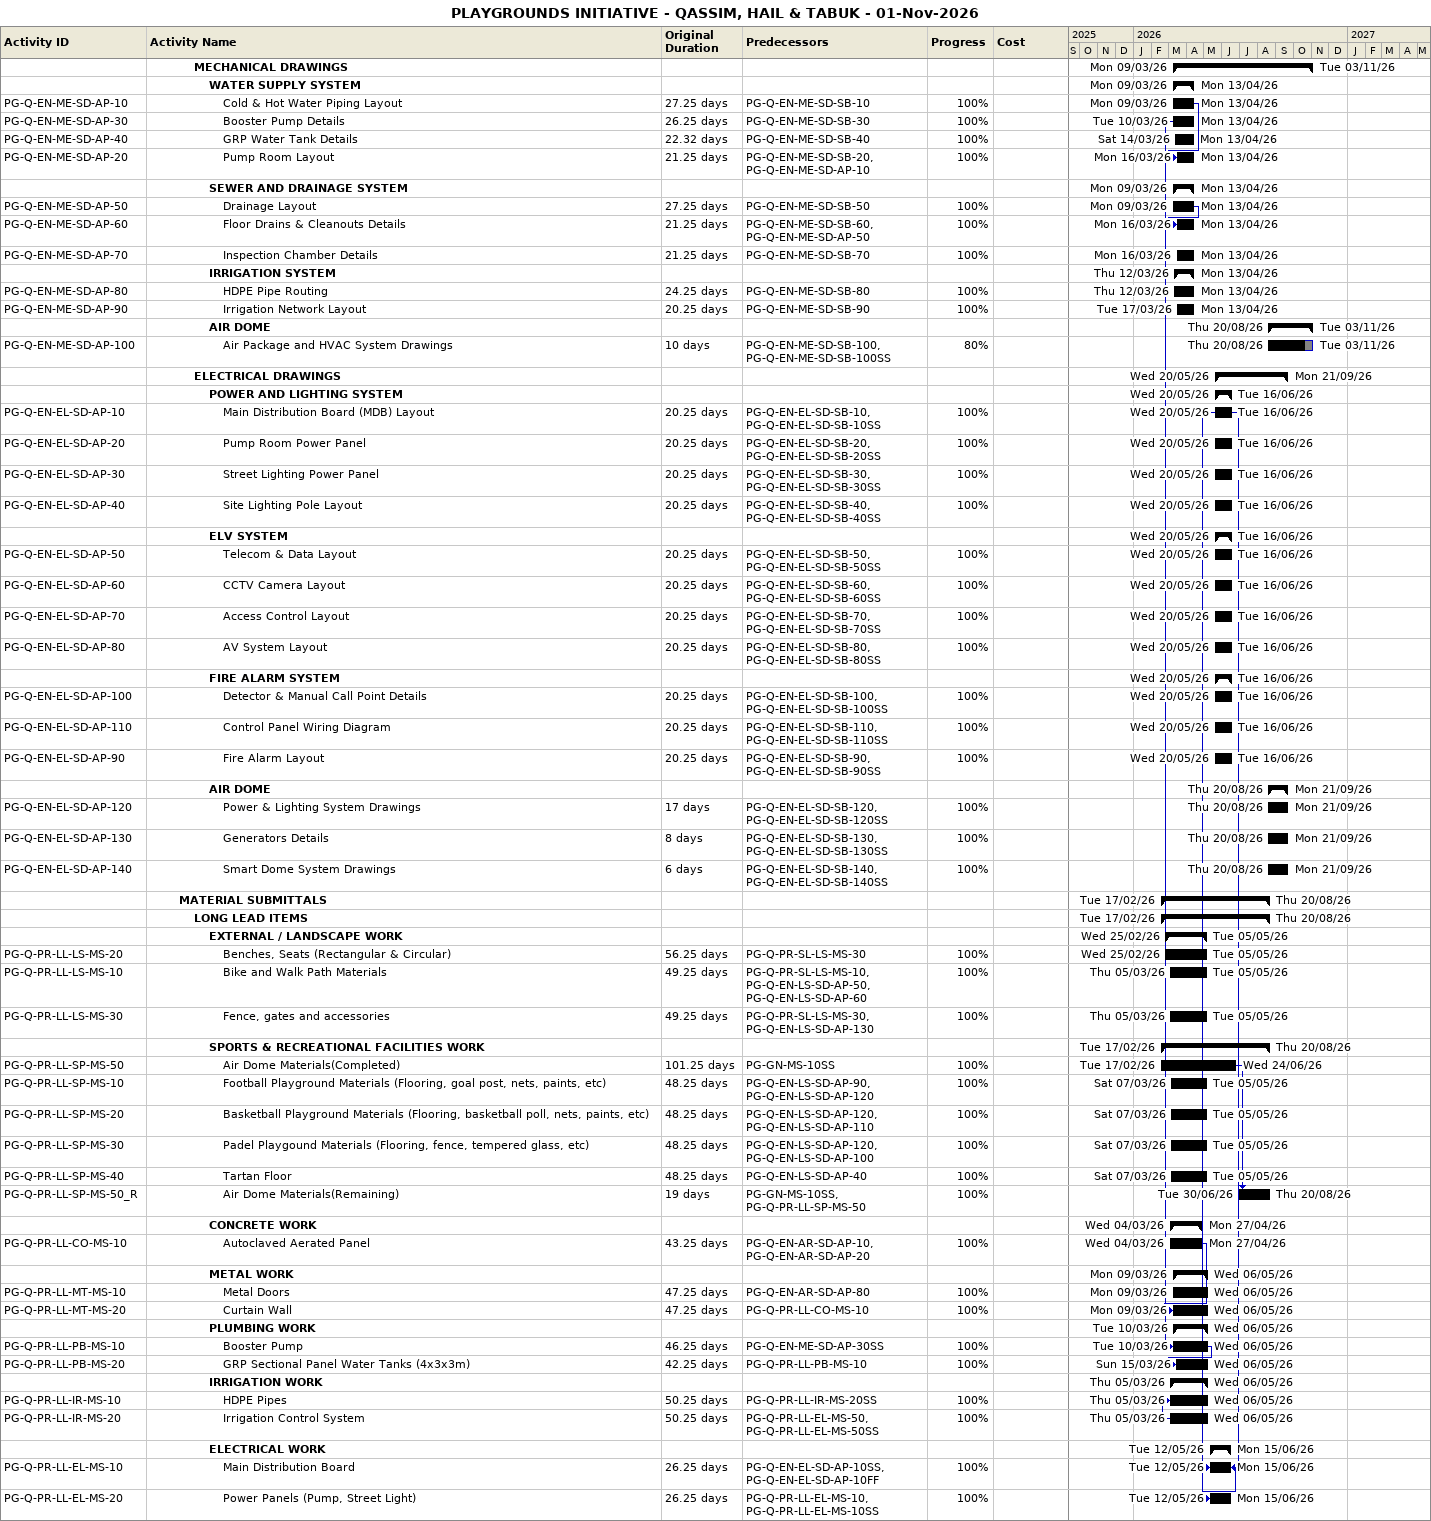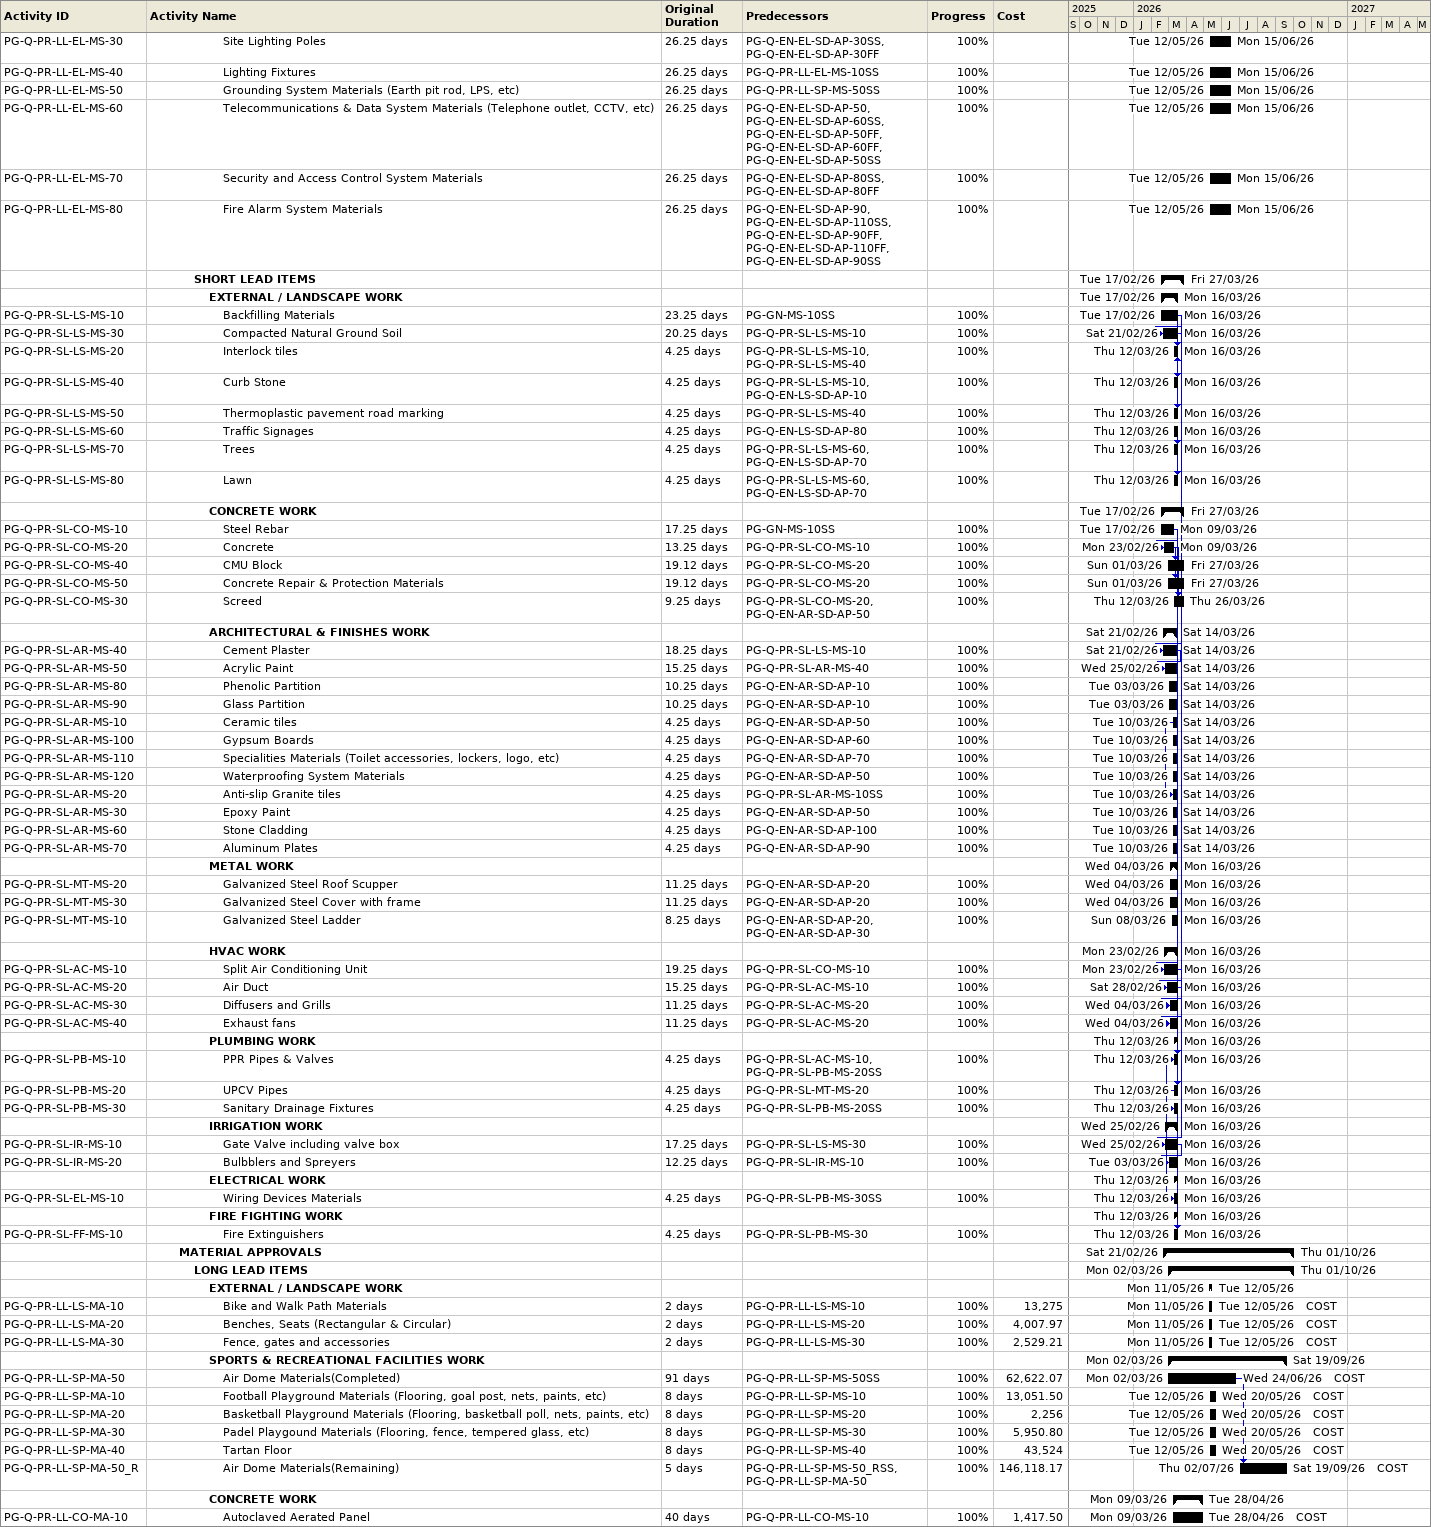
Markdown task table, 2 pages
PLAYGROUNDS INITIATIVE - QASSIM, HAIL & TABUK - 01-Nov-2026

| ID | Level | Task | Original duration | Start | Finish | Predecessors | Resources | % complete | Cost |
|---|---|---|---|---|---|---|---|---|---|
|  | 4 | **MECHANICAL DRAWINGS** |  | 2026-03-09 | 2026-11-03 |  |  |  |  |
|  | 5 | **WATER SUPPLY SYSTEM** |  | 2026-03-09 | 2026-04-13 |  |  |  |  |
| PG-Q-EN-ME-SD-AP-10 | 6 | Cold & Hot Water Piping Layout | 27.25d | 2026-03-09 | 2026-04-13 | PG-Q-EN-ME-SD-SB-10 |  | 100 |  |
| PG-Q-EN-ME-SD-AP-30 | 6 | Booster Pump Details | 26.25d | 2026-03-10 | 2026-04-13 | PG-Q-EN-ME-SD-SB-30 |  | 100 |  |
| PG-Q-EN-ME-SD-AP-40 | 6 | GRP Water Tank Details | 22.32d | 2026-03-14 | 2026-04-13 | PG-Q-EN-ME-SD-SB-40 |  | 100 |  |
| PG-Q-EN-ME-SD-AP-20 | 6 | Pump Room Layout | 21.25d | 2026-03-16 | 2026-04-13 | PG-Q-EN-ME-SD-SB-20, PG-Q-EN-ME-SD-AP-10 |  | 100 |  |
|  | 5 | **SEWER AND DRAINAGE SYSTEM** |  | 2026-03-09 | 2026-04-13 |  |  |  |  |
| PG-Q-EN-ME-SD-AP-50 | 6 | Drainage Layout | 27.25d | 2026-03-09 | 2026-04-13 | PG-Q-EN-ME-SD-SB-50 |  | 100 |  |
| PG-Q-EN-ME-SD-AP-60 | 6 | Floor Drains & Cleanouts Details | 21.25d | 2026-03-16 | 2026-04-13 | PG-Q-EN-ME-SD-SB-60, PG-Q-EN-ME-SD-AP-50 |  | 100 |  |
| PG-Q-EN-ME-SD-AP-70 | 6 | Inspection Chamber Details | 21.25d | 2026-03-16 | 2026-04-13 | PG-Q-EN-ME-SD-SB-70 |  | 100 |  |
|  | 5 | **IRRIGATION SYSTEM** |  | 2026-03-12 | 2026-04-13 |  |  |  |  |
| PG-Q-EN-ME-SD-AP-80 | 6 | HDPE Pipe Routing | 24.25d | 2026-03-12 | 2026-04-13 | PG-Q-EN-ME-SD-SB-80 |  | 100 |  |
| PG-Q-EN-ME-SD-AP-90 | 6 | Irrigation Network Layout | 20.25d | 2026-03-17 | 2026-04-13 | PG-Q-EN-ME-SD-SB-90 |  | 100 |  |
|  | 5 | **AIR DOME** |  | 2026-08-20 | 2026-11-03 |  |  |  |  |
| PG-Q-EN-ME-SD-AP-100 | 6 | Air Package and HVAC System Drawings | 10d | 2026-08-20 | 2026-11-03 | PG-Q-EN-ME-SD-SB-100, PG-Q-EN-ME-SD-SB-100SS |  | 80 |  |
|  | 4 | **ELECTRICAL DRAWINGS** |  | 2026-05-20 | 2026-09-21 |  |  |  |  |
|  | 5 | **POWER AND LIGHTING SYSTEM** |  | 2026-05-20 | 2026-06-16 |  |  |  |  |
| PG-Q-EN-EL-SD-AP-10 | 6 | Main Distribution Board (MDB) Layout | 20.25d | 2026-05-20 | 2026-06-16 | PG-Q-EN-EL-SD-SB-10, PG-Q-EN-EL-SD-SB-10SS |  | 100 |  |
| PG-Q-EN-EL-SD-AP-20 | 6 | Pump Room Power Panel | 20.25d | 2026-05-20 | 2026-06-16 | PG-Q-EN-EL-SD-SB-20, PG-Q-EN-EL-SD-SB-20SS |  | 100 |  |
| PG-Q-EN-EL-SD-AP-30 | 6 | Street Lighting Power Panel | 20.25d | 2026-05-20 | 2026-06-16 | PG-Q-EN-EL-SD-SB-30, PG-Q-EN-EL-SD-SB-30SS |  | 100 |  |
| PG-Q-EN-EL-SD-AP-40 | 6 | Site Lighting Pole Layout | 20.25d | 2026-05-20 | 2026-06-16 | PG-Q-EN-EL-SD-SB-40, PG-Q-EN-EL-SD-SB-40SS |  | 100 |  |
|  | 5 | **ELV SYSTEM** |  | 2026-05-20 | 2026-06-16 |  |  |  |  |
| PG-Q-EN-EL-SD-AP-50 | 6 | Telecom & Data Layout | 20.25d | 2026-05-20 | 2026-06-16 | PG-Q-EN-EL-SD-SB-50, PG-Q-EN-EL-SD-SB-50SS |  | 100 |  |
| PG-Q-EN-EL-SD-AP-60 | 6 | CCTV Camera Layout | 20.25d | 2026-05-20 | 2026-06-16 | PG-Q-EN-EL-SD-SB-60, PG-Q-EN-EL-SD-SB-60SS |  | 100 |  |
| PG-Q-EN-EL-SD-AP-70 | 6 | Access Control Layout | 20.25d | 2026-05-20 | 2026-06-16 | PG-Q-EN-EL-SD-SB-70, PG-Q-EN-EL-SD-SB-70SS |  | 100 |  |
| PG-Q-EN-EL-SD-AP-80 | 6 | AV System Layout | 20.25d | 2026-05-20 | 2026-06-16 | PG-Q-EN-EL-SD-SB-80, PG-Q-EN-EL-SD-SB-80SS |  | 100 |  |
|  | 5 | **FIRE ALARM SYSTEM** |  | 2026-05-20 | 2026-06-16 |  |  |  |  |
| PG-Q-EN-EL-SD-AP-100 | 6 | Detector & Manual Call Point Details | 20.25d | 2026-05-20 | 2026-06-16 | PG-Q-EN-EL-SD-SB-100, PG-Q-EN-EL-SD-SB-100SS |  | 100 |  |
| PG-Q-EN-EL-SD-AP-110 | 6 | Control Panel Wiring Diagram | 20.25d | 2026-05-20 | 2026-06-16 | PG-Q-EN-EL-SD-SB-110, PG-Q-EN-EL-SD-SB-110SS |  | 100 |  |
| PG-Q-EN-EL-SD-AP-90 | 6 | Fire Alarm Layout | 20.25d | 2026-05-20 | 2026-06-16 | PG-Q-EN-EL-SD-SB-90, PG-Q-EN-EL-SD-SB-90SS |  | 100 |  |
|  | 5 | **AIR DOME** |  | 2026-08-20 | 2026-09-21 |  |  |  |  |
| PG-Q-EN-EL-SD-AP-120 | 6 | Power & Lighting System Drawings | 17d | 2026-08-20 | 2026-09-21 | PG-Q-EN-EL-SD-SB-120, PG-Q-EN-EL-SD-SB-120SS |  | 100 |  |
| PG-Q-EN-EL-SD-AP-130 | 6 | Generators Details | 8d | 2026-08-20 | 2026-09-21 | PG-Q-EN-EL-SD-SB-130, PG-Q-EN-EL-SD-SB-130SS |  | 100 |  |
| PG-Q-EN-EL-SD-AP-140 | 6 | Smart Dome System Drawings | 6d | 2026-08-20 | 2026-09-21 | PG-Q-EN-EL-SD-SB-140, PG-Q-EN-EL-SD-SB-140SS |  | 100 |  |
|  | 3 | **MATERIAL SUBMITTALS** |  | 2026-02-17 | 2026-08-20 |  |  |  |  |
|  | 4 | **LONG LEAD ITEMS** |  | 2026-02-17 | 2026-08-20 |  |  |  |  |
|  | 5 | **EXTERNAL / LANDSCAPE WORK** |  | 2026-02-25 | 2026-05-05 |  |  |  |  |
| PG-Q-PR-LL-LS-MS-20 | 6 | Benches, Seats (Rectangular & Circular) | 56.25d | 2026-02-25 | 2026-05-05 | PG-Q-PR-SL-LS-MS-30 |  | 100 |  |
| PG-Q-PR-LL-LS-MS-10 | 6 | Bike and Walk Path Materials | 49.25d | 2026-03-05 | 2026-05-05 | PG-Q-PR-SL-LS-MS-10, PG-Q-EN-LS-SD-AP-50, PG-Q-EN-LS-SD-AP-60 |  | 100 |  |
| PG-Q-PR-LL-LS-MS-30 | 6 | Fence, gates and accessories | 49.25d | 2026-03-05 | 2026-05-05 | PG-Q-PR-SL-LS-MS-30, PG-Q-EN-LS-SD-AP-130 |  | 100 |  |
|  | 5 | **SPORTS & RECREATIONAL FACILITIES WORK** |  | 2026-02-17 | 2026-08-20 |  |  |  |  |
| PG-Q-PR-LL-SP-MS-50 | 6 | Air Dome Materials(Completed) | 101.25d | 2026-02-17 | 2026-06-24 | PG-GN-MS-10SS |  | 100 |  |
| PG-Q-PR-LL-SP-MS-10 | 6 | Football Playground Materials (Flooring, goal post, nets, paints, etc) | 48.25d | 2026-03-07 | 2026-05-05 | PG-Q-EN-LS-SD-AP-90, PG-Q-EN-LS-SD-AP-120 |  | 100 |  |
| PG-Q-PR-LL-SP-MS-20 | 6 | Basketball Playground Materials (Flooring, basketball poll, nets, paints, etc) | 48.25d | 2026-03-07 | 2026-05-05 | PG-Q-EN-LS-SD-AP-120, PG-Q-EN-LS-SD-AP-110 |  | 100 |  |
| PG-Q-PR-LL-SP-MS-30 | 6 | Padel Playgound Materials (Flooring, fence, tempered glass, etc) | 48.25d | 2026-03-07 | 2026-05-05 | PG-Q-EN-LS-SD-AP-120, PG-Q-EN-LS-SD-AP-100 |  | 100 |  |
| PG-Q-PR-LL-SP-MS-40 | 6 | Tartan Floor | 48.25d | 2026-03-07 | 2026-05-05 | PG-Q-EN-LS-SD-AP-40 |  | 100 |  |
| PG-Q-PR-LL-SP-MS-50_R | 6 | Air Dome Materials(Remaining) | 19d | 2026-06-30 | 2026-08-20 | PG-GN-MS-10SS, PG-Q-PR-LL-SP-MS-50 |  | 100 |  |
|  | 5 | **CONCRETE WORK** |  | 2026-03-04 | 2026-04-27 |  |  |  |  |
| PG-Q-PR-LL-CO-MS-10 | 6 | Autoclaved Aerated Panel | 43.25d | 2026-03-04 | 2026-04-27 | PG-Q-EN-AR-SD-AP-10, PG-Q-EN-AR-SD-AP-20 |  | 100 |  |
|  | 5 | **METAL WORK** |  | 2026-03-09 | 2026-05-06 |  |  |  |  |
| PG-Q-PR-LL-MT-MS-10 | 6 | Metal Doors | 47.25d | 2026-03-09 | 2026-05-06 | PG-Q-EN-AR-SD-AP-80 |  | 100 |  |
| PG-Q-PR-LL-MT-MS-20 | 6 | Curtain Wall | 47.25d | 2026-03-09 | 2026-05-06 | PG-Q-PR-LL-CO-MS-10 |  | 100 |  |
|  | 5 | **PLUMBING WORK** |  | 2026-03-10 | 2026-05-06 |  |  |  |  |
| PG-Q-PR-LL-PB-MS-10 | 6 | Booster Pump | 46.25d | 2026-03-10 | 2026-05-06 | PG-Q-EN-ME-SD-AP-30SS |  | 100 |  |
| PG-Q-PR-LL-PB-MS-20 | 6 | GRP Sectional Panel Water Tanks (4x3x3m) | 42.25d | 2026-03-15 | 2026-05-06 | PG-Q-PR-LL-PB-MS-10 |  | 100 |  |
|  | 5 | **IRRIGATION WORK** |  | 2026-03-05 | 2026-05-06 |  |  |  |  |
| PG-Q-PR-LL-IR-MS-10 | 6 | HDPE Pipes | 50.25d | 2026-03-05 | 2026-05-06 | PG-Q-PR-LL-IR-MS-20SS |  | 100 |  |
| PG-Q-PR-LL-IR-MS-20 | 6 | Irrigation Control System | 50.25d | 2026-03-05 | 2026-05-06 | PG-Q-PR-LL-EL-MS-50, PG-Q-PR-LL-EL-MS-50SS |  | 100 |  |
|  | 5 | **ELECTRICAL WORK** |  | 2026-05-12 | 2026-06-15 |  |  |  |  |
| PG-Q-PR-LL-EL-MS-10 | 6 | Main Distribution Board | 26.25d | 2026-05-12 | 2026-06-15 | PG-Q-EN-EL-SD-AP-10SS, PG-Q-EN-EL-SD-AP-10FF |  | 100 |  |
| PG-Q-PR-LL-EL-MS-20 | 6 | Power Panels (Pump, Street Light) | 26.25d | 2026-05-12 | 2026-06-15 | PG-Q-PR-LL-EL-MS-10, PG-Q-PR-LL-EL-MS-10SS |  | 100 |  |
| PG-Q-PR-LL-EL-MS-30 | 6 | Site Lighting Poles | 26.25d | 2026-05-12 | 2026-06-15 | PG-Q-EN-EL-SD-AP-30SS, PG-Q-EN-EL-SD-AP-30FF |  | 100 |  |
| PG-Q-PR-LL-EL-MS-40 | 6 | Lighting Fixtures | 26.25d | 2026-05-12 | 2026-06-15 | PG-Q-PR-LL-EL-MS-10SS |  | 100 |  |
| PG-Q-PR-LL-EL-MS-50 | 6 | Grounding System Materials (Earth pit rod, LPS, etc) | 26.25d | 2026-05-12 | 2026-06-15 | PG-Q-PR-LL-SP-MS-50SS |  | 100 |  |
| PG-Q-PR-LL-EL-MS-60 | 6 | Telecommunications & Data System Materials (Telephone outlet, CCTV, etc) | 26.25d | 2026-05-12 | 2026-06-15 | PG-Q-EN-EL-SD-AP-50, PG-Q-EN-EL-SD-AP-60SS, PG-Q-EN-EL-SD-AP-50FF, PG-Q-EN-EL-SD-AP-60FF, PG-Q-EN-EL-SD-AP-50SS |  | 100 |  |
| PG-Q-PR-LL-EL-MS-70 | 6 | Security and Access Control System Materials | 26.25d | 2026-05-12 | 2026-06-15 | PG-Q-EN-EL-SD-AP-80SS, PG-Q-EN-EL-SD-AP-80FF |  | 100 |  |
| PG-Q-PR-LL-EL-MS-80 | 6 | Fire Alarm System Materials | 26.25d | 2026-05-12 | 2026-06-15 | PG-Q-EN-EL-SD-AP-90, PG-Q-EN-EL-SD-AP-110SS, PG-Q-EN-EL-SD-AP-90FF, PG-Q-EN-EL-SD-AP-110FF, PG-Q-EN-EL-SD-AP-90SS |  | 100 |  |
|  | 4 | **SHORT LEAD ITEMS** |  | 2026-02-17 | 2026-03-27 |  |  |  |  |
|  | 5 | **EXTERNAL / LANDSCAPE WORK** |  | 2026-02-17 | 2026-03-16 |  |  |  |  |
| PG-Q-PR-SL-LS-MS-10 | 6 | Backfilling Materials | 23.25d | 2026-02-17 | 2026-03-16 | PG-GN-MS-10SS |  | 100 |  |
| PG-Q-PR-SL-LS-MS-30 | 6 | Compacted Natural Ground Soil | 20.25d | 2026-02-21 | 2026-03-16 | PG-Q-PR-SL-LS-MS-10 |  | 100 |  |
| PG-Q-PR-SL-LS-MS-20 | 6 | Interlock tiles | 4.25d | 2026-03-12 | 2026-03-16 | PG-Q-PR-SL-LS-MS-10, PG-Q-PR-SL-LS-MS-40 |  | 100 |  |
| PG-Q-PR-SL-LS-MS-40 | 6 | Curb Stone | 4.25d | 2026-03-12 | 2026-03-16 | PG-Q-PR-SL-LS-MS-10, PG-Q-EN-LS-SD-AP-10 |  | 100 |  |
| PG-Q-PR-SL-LS-MS-50 | 6 | Thermoplastic pavement road marking | 4.25d | 2026-03-12 | 2026-03-16 | PG-Q-PR-SL-LS-MS-40 |  | 100 |  |
| PG-Q-PR-SL-LS-MS-60 | 6 | Traffic Signages | 4.25d | 2026-03-12 | 2026-03-16 | PG-Q-EN-LS-SD-AP-80 |  | 100 |  |
| PG-Q-PR-SL-LS-MS-70 | 6 | Trees | 4.25d | 2026-03-12 | 2026-03-16 | PG-Q-PR-SL-LS-MS-60, PG-Q-EN-LS-SD-AP-70 |  | 100 |  |
| PG-Q-PR-SL-LS-MS-80 | 6 | Lawn | 4.25d | 2026-03-12 | 2026-03-16 | PG-Q-PR-SL-LS-MS-60, PG-Q-EN-LS-SD-AP-70 |  | 100 |  |
|  | 5 | **CONCRETE WORK** |  | 2026-02-17 | 2026-03-27 |  |  |  |  |
| PG-Q-PR-SL-CO-MS-10 | 6 | Steel Rebar | 17.25d | 2026-02-17 | 2026-03-09 | PG-GN-MS-10SS |  | 100 |  |
| PG-Q-PR-SL-CO-MS-20 | 6 | Concrete | 13.25d | 2026-02-23 | 2026-03-09 | PG-Q-PR-SL-CO-MS-10 |  | 100 |  |
| PG-Q-PR-SL-CO-MS-40 | 6 | CMU Block | 19.12d | 2026-03-01 | 2026-03-27 | PG-Q-PR-SL-CO-MS-20 |  | 100 |  |
| PG-Q-PR-SL-CO-MS-50 | 6 | Concrete Repair & Protection Materials | 19.12d | 2026-03-01 | 2026-03-27 | PG-Q-PR-SL-CO-MS-20 |  | 100 |  |
| PG-Q-PR-SL-CO-MS-30 | 6 | Screed | 9.25d | 2026-03-12 | 2026-03-26 | PG-Q-PR-SL-CO-MS-20, PG-Q-EN-AR-SD-AP-50 |  | 100 |  |
|  | 5 | **ARCHITECTURAL & FINISHES WORK** |  | 2026-02-21 | 2026-03-14 |  |  |  |  |
| PG-Q-PR-SL-AR-MS-40 | 6 | Cement Plaster | 18.25d | 2026-02-21 | 2026-03-14 | PG-Q-PR-SL-LS-MS-10 |  | 100 |  |
| PG-Q-PR-SL-AR-MS-50 | 6 | Acrylic Paint | 15.25d | 2026-02-25 | 2026-03-14 | PG-Q-PR-SL-AR-MS-40 |  | 100 |  |
| PG-Q-PR-SL-AR-MS-80 | 6 | Phenolic Partition | 10.25d | 2026-03-03 | 2026-03-14 | PG-Q-EN-AR-SD-AP-10 |  | 100 |  |
| PG-Q-PR-SL-AR-MS-90 | 6 | Glass Partition | 10.25d | 2026-03-03 | 2026-03-14 | PG-Q-EN-AR-SD-AP-10 |  | 100 |  |
| PG-Q-PR-SL-AR-MS-10 | 6 | Ceramic tiles | 4.25d | 2026-03-10 | 2026-03-14 | PG-Q-EN-AR-SD-AP-50 |  | 100 |  |
| PG-Q-PR-SL-AR-MS-100 | 6 | Gypsum Boards | 4.25d | 2026-03-10 | 2026-03-14 | PG-Q-EN-AR-SD-AP-60 |  | 100 |  |
| PG-Q-PR-SL-AR-MS-110 | 6 | Specialities Materials (Toilet accessories, lockers, logo, etc) | 4.25d | 2026-03-10 | 2026-03-14 | PG-Q-EN-AR-SD-AP-70 |  | 100 |  |
| PG-Q-PR-SL-AR-MS-120 | 6 | Waterproofing System Materials | 4.25d | 2026-03-10 | 2026-03-14 | PG-Q-EN-AR-SD-AP-50 |  | 100 |  |
| PG-Q-PR-SL-AR-MS-20 | 6 | Anti-slip Granite tiles | 4.25d | 2026-03-10 | 2026-03-14 | PG-Q-PR-SL-AR-MS-10SS |  | 100 |  |
| PG-Q-PR-SL-AR-MS-30 | 6 | Epoxy Paint | 4.25d | 2026-03-10 | 2026-03-14 | PG-Q-EN-AR-SD-AP-50 |  | 100 |  |
| PG-Q-PR-SL-AR-MS-60 | 6 | Stone Cladding | 4.25d | 2026-03-10 | 2026-03-14 | PG-Q-EN-AR-SD-AP-100 |  | 100 |  |
| PG-Q-PR-SL-AR-MS-70 | 6 | Aluminum Plates | 4.25d | 2026-03-10 | 2026-03-14 | PG-Q-EN-AR-SD-AP-90 |  | 100 |  |
|  | 5 | **METAL WORK** |  | 2026-03-04 | 2026-03-16 |  |  |  |  |
| PG-Q-PR-SL-MT-MS-20 | 6 | Galvanized Steel Roof Scupper | 11.25d | 2026-03-04 | 2026-03-16 | PG-Q-EN-AR-SD-AP-20 |  | 100 |  |
| PG-Q-PR-SL-MT-MS-30 | 6 | Galvanized Steel Cover with frame | 11.25d | 2026-03-04 | 2026-03-16 | PG-Q-EN-AR-SD-AP-20 |  | 100 |  |
| PG-Q-PR-SL-MT-MS-10 | 6 | Galvanized Steel Ladder | 8.25d | 2026-03-08 | 2026-03-16 | PG-Q-EN-AR-SD-AP-20, PG-Q-EN-AR-SD-AP-30 |  | 100 |  |
|  | 5 | **HVAC WORK** |  | 2026-02-23 | 2026-03-16 |  |  |  |  |
| PG-Q-PR-SL-AC-MS-10 | 6 | Split Air Conditioning Unit | 19.25d | 2026-02-23 | 2026-03-16 | PG-Q-PR-SL-CO-MS-10 |  | 100 |  |
| PG-Q-PR-SL-AC-MS-20 | 6 | Air Duct | 15.25d | 2026-02-28 | 2026-03-16 | PG-Q-PR-SL-AC-MS-10 |  | 100 |  |
| PG-Q-PR-SL-AC-MS-30 | 6 | Diffusers and Grills | 11.25d | 2026-03-04 | 2026-03-16 | PG-Q-PR-SL-AC-MS-20 |  | 100 |  |
| PG-Q-PR-SL-AC-MS-40 | 6 | Exhaust fans | 11.25d | 2026-03-04 | 2026-03-16 | PG-Q-PR-SL-AC-MS-20 |  | 100 |  |
|  | 5 | **PLUMBING WORK** |  | 2026-03-12 | 2026-03-16 |  |  |  |  |
| PG-Q-PR-SL-PB-MS-10 | 6 | PPR Pipes & Valves | 4.25d | 2026-03-12 | 2026-03-16 | PG-Q-PR-SL-AC-MS-10, PG-Q-PR-SL-PB-MS-20SS |  | 100 |  |
| PG-Q-PR-SL-PB-MS-20 | 6 | UPCV Pipes | 4.25d | 2026-03-12 | 2026-03-16 | PG-Q-PR-SL-MT-MS-20 |  | 100 |  |
| PG-Q-PR-SL-PB-MS-30 | 6 | Sanitary Drainage Fixtures | 4.25d | 2026-03-12 | 2026-03-16 | PG-Q-PR-SL-PB-MS-20SS |  | 100 |  |
|  | 5 | **IRRIGATION WORK** |  | 2026-02-25 | 2026-03-16 |  |  |  |  |
| PG-Q-PR-SL-IR-MS-10 | 6 | Gate Valve including valve box | 17.25d | 2026-02-25 | 2026-03-16 | PG-Q-PR-SL-LS-MS-30 |  | 100 |  |
| PG-Q-PR-SL-IR-MS-20 | 6 | Bulbblers and Spreyers | 12.25d | 2026-03-03 | 2026-03-16 | PG-Q-PR-SL-IR-MS-10 |  | 100 |  |
|  | 5 | **ELECTRICAL WORK** |  | 2026-03-12 | 2026-03-16 |  |  |  |  |
| PG-Q-PR-SL-EL-MS-10 | 6 | Wiring Devices Materials | 4.25d | 2026-03-12 | 2026-03-16 | PG-Q-PR-SL-PB-MS-30SS |  | 100 |  |
|  | 5 | **FIRE FIGHTING WORK** |  | 2026-03-12 | 2026-03-16 |  |  |  |  |
| PG-Q-PR-SL-FF-MS-10 | 6 | Fire Extinguishers | 4.25d | 2026-03-12 | 2026-03-16 | PG-Q-PR-SL-PB-MS-30 |  | 100 |  |
|  | 3 | **MATERIAL APPROVALS** |  | 2026-02-21 | 2026-10-01 |  |  |  |  |
|  | 4 | **LONG LEAD ITEMS** |  | 2026-03-02 | 2026-10-01 |  |  |  |  |
|  | 5 | **EXTERNAL / LANDSCAPE WORK** |  | 2026-05-11 | 2026-05-12 |  |  |  |  |
| PG-Q-PR-LL-LS-MA-10 | 6 | Bike and Walk Path Materials | 2d | 2026-05-11 | 2026-05-12 | PG-Q-PR-LL-LS-MS-10 | COST | 100 | 13275 |
| PG-Q-PR-LL-LS-MA-20 | 6 | Benches, Seats (Rectangular & Circular) | 2d | 2026-05-11 | 2026-05-12 | PG-Q-PR-LL-LS-MS-20 | COST | 100 | 4007.97 |
| PG-Q-PR-LL-LS-MA-30 | 6 | Fence, gates and accessories | 2d | 2026-05-11 | 2026-05-12 | PG-Q-PR-LL-LS-MS-30 | COST | 100 | 2529.21 |
|  | 5 | **SPORTS & RECREATIONAL FACILITIES WORK** |  | 2026-03-02 | 2026-09-19 |  |  |  |  |
| PG-Q-PR-LL-SP-MA-50 | 6 | Air Dome Materials(Completed) | 91d | 2026-03-02 | 2026-06-24 | PG-Q-PR-LL-SP-MS-50SS | COST | 100 | 62622.07 |
| PG-Q-PR-LL-SP-MA-10 | 6 | Football Playground Materials (Flooring, goal post, nets, paints, etc) | 8d | 2026-05-12 | 2026-05-20 | PG-Q-PR-LL-SP-MS-10 | COST | 100 | 13051.50 |
| PG-Q-PR-LL-SP-MA-20 | 6 | Basketball Playground Materials (Flooring, basketball poll, nets, paints, etc) | 8d | 2026-05-12 | 2026-05-20 | PG-Q-PR-LL-SP-MS-20 | COST | 100 | 2256 |
| PG-Q-PR-LL-SP-MA-30 | 6 | Padel Playgound Materials (Flooring, fence, tempered glass, etc) | 8d | 2026-05-12 | 2026-05-20 | PG-Q-PR-LL-SP-MS-30 | COST | 100 | 5950.80 |
| PG-Q-PR-LL-SP-MA-40 | 6 | Tartan Floor | 8d | 2026-05-12 | 2026-05-20 | PG-Q-PR-LL-SP-MS-40 | COST | 100 | 43524 |
| PG-Q-PR-LL-SP-MA-50_R | 6 | Air Dome Materials(Remaining) | 5d | 2026-07-02 | 2026-09-19 | PG-Q-PR-LL-SP-MS-50_RSS, PG-Q-PR-LL-SP-MA-50 | COST | 100 | 146118.17 |
|  | 5 | **CONCRETE WORK** |  | 2026-03-09 | 2026-04-28 |  |  |  |  |
| PG-Q-PR-LL-CO-MA-10 | 6 | Autoclaved Aerated Panel | 40d | 2026-03-09 | 2026-04-28 | PG-Q-PR-LL-CO-MS-10 | COST | 100 | 1417.50 |
